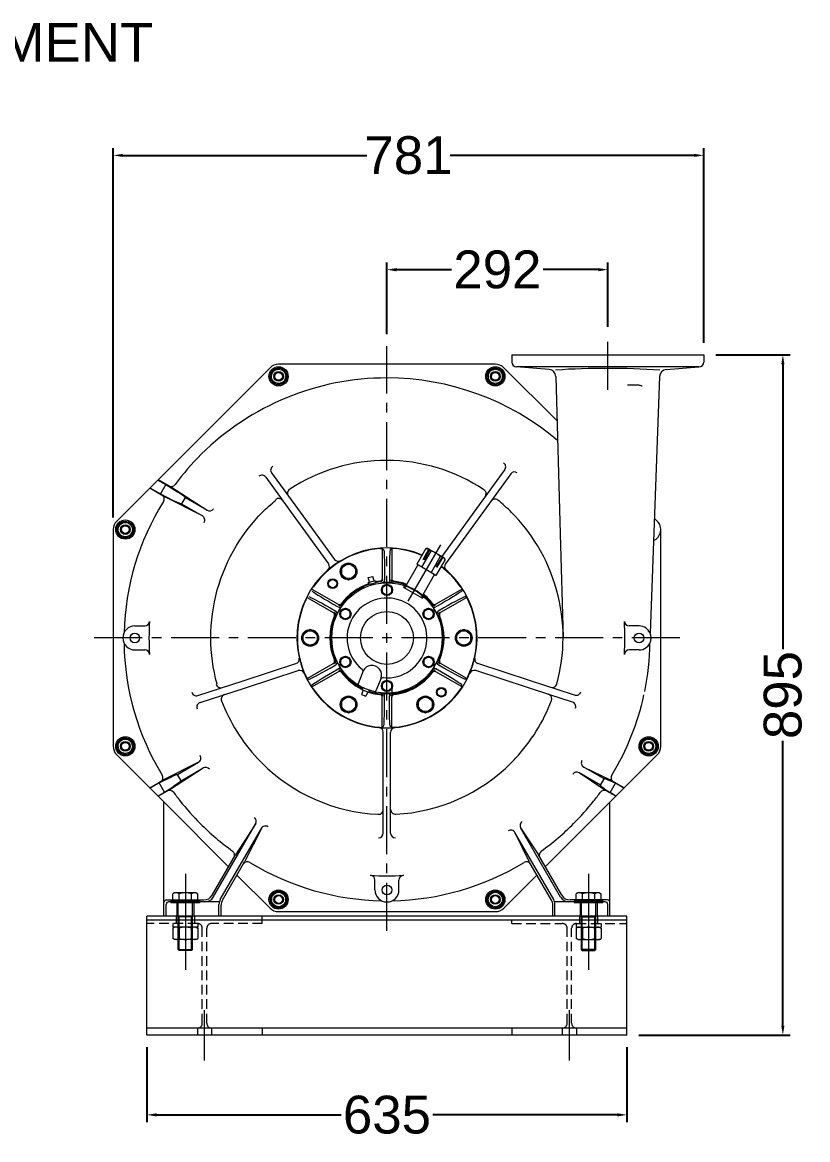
# Model space of a CAD drawing. Header units: millimetres. Extents: x -1229 to 6348, y -522 to 5252.
# Drawn here: x 2768 to 3807, y 1959 to 3437 of the extents above; entities that cross this region are included whole.
import ezdxf
from ezdxf.enums import TextEntityAlignment as Align

# ---------------------------------------------------------------- set-up
doc = ezdxf.new("R2010")
doc.units = ezdxf.units.MM
doc.header["$LTSCALE"] = 25.4
doc.linetypes.add('CENTER', pattern=[2, 1.25, -0.25, 0.25, -0.25])
doc.linetypes.add('HIDDEN', pattern=[0.375, 0.25, -0.125])
doc.layers.get('Defpoints').update_dxf_attribs({"lineweight": 5})
for name, color, linetype, lineweight in [('CEN', 3, 'CENTER', 5), ('CEN-HIDE', 3, 'CENTER', 5), ('HID', 6, 'HIDDEN', 5), ('HID-HIDE', 6, 'HIDDEN', 5), ('OBJ', 7, 'Continuous', 5), ('TXT', 7, 'Continuous', 5)]:
    doc.layers.add(name, color=color, linetype=linetype, lineweight=lineweight)
doc.styles.get("Standard").update_dxf_attribs({"font": 'arial.ttf'})
doc.dimstyles.new('STANDARD 2 PLCS$0', dxfattribs={"dimtxt": 25.4, "dimasz": 12.7, "dimexe": 9.525, "dimexo": 15.875, "dimgap": 5.08, "dimtad": 0, "dimzin": 4, "dimdsep": 46, "dimtxsty": 'Standard', "dimcen": 2.286, "dimaunit": 1, "dimadec": 0, "dimazin": 1, "dimtfac": 1, "dimtofl": 0, "dimtmove": 0, "dimatfit": 3, "dimfxl": 25.4, "dimtolj": 1, "dimtzin": 4, "dimarcsym": 0})

# ---------------------------------------------------------------- blocks, each defined once
blk = doc.blocks.new('*D50')
at = {"color": 0, "lineweight": -2, "transparency": 16777216}
for p, q in [((2932.6, 2081.1), (2932.6, 1982.2)), ((3567.6, 2081.1), (3567.6, 1982.2)), ((2945.3, 1991.7), (3189.5, 1991.7)), ((3554.9, 1991.7), (3310.8, 1991.7))]:
    blk.add_line(p, q, dxfattribs=at)
at = {"color": 0, "transparency": 16777216}
for points in [[(2945.3, 1993.8), (2945.3, 1989.6), (2932.6, 1991.7)], [(3554.9, 1993.8), (3554.9, 1989.6), (3567.6, 1991.7)]]:
    blk.add_solid(points, dxfattribs=at)
at = {"layer": 'Defpoints', "color": 0, "transparency": 16777216}
for p in [(2932.6, 2097), (3567.6, 2097), (3567.6, 1991.7)]:
    blk.add_point(p, dxfattribs=at)
at = {"color": 0, "lineweight": 5, "transparency": 16777216, "insert": (3250.1, 1991.7), "char_height": 50, "attachment_point": 5}
blk.add_mtext('\\A1;635', dxfattribs=at)
blk = doc.blocks.new('*D53')
at = {"color": 0, "lineweight": -2, "transparency": 16777216}
for p, q in [((3685.1, 2997.4), (3783.3, 2997.4)), ((3773.8, 2984.7), (3773.8, 2607.7)), ((3773.8, 2109.7), (3773.8, 2486.7)), ((3583.5, 2097), (3783.3, 2097))]:
    blk.add_line(p, q, dxfattribs=at)
at = {"color": 0, "transparency": 16777216}
for points in [[(3771.7, 2984.7), (3775.9, 2984.7), (3773.8, 2997.4)], [(3771.7, 2109.7), (3775.9, 2109.7), (3773.8, 2097)]]:
    blk.add_solid(points, dxfattribs=at)
at = {"layer": 'Defpoints', "color": 0, "transparency": 16777216}
for p in [(3669.2, 2997.4), (3567.6, 2097), (3773.8, 2097)]:
    blk.add_point(p, dxfattribs=at)
at = {"color": 0, "lineweight": 5, "transparency": 16777216, "insert": (3773.8, 2547.2), "char_height": 50, "attachment_point": 5, "rotation": 90}
blk.add_mtext('\\A1;895', dxfattribs=at)
blk = doc.blocks.new('*D54')
at = {"color": 0, "lineweight": -2, "transparency": 16777216}
for p, q in [((2888, 2782), (2888, 3270.8)), ((3669.2, 3013.3), (3669.2, 3270.8)), ((2900.7, 3261.3), (3223.3, 3261.3)), ((3656.5, 3261.3), (3333.9, 3261.3))]:
    blk.add_line(p, q, dxfattribs=at)
at = {"color": 0, "transparency": 16777216}
for points in [[(2900.7, 3263.4), (2900.7, 3259.2), (2888, 3261.3)], [(3656.5, 3263.4), (3656.5, 3259.2), (3669.2, 3261.3)]]:
    blk.add_solid(points, dxfattribs=at)
at = {"layer": 'Defpoints', "color": 0, "transparency": 16777216}
for p in [(3669.2, 3261.3), (3669.2, 2997.4), (2888, 2766.1)]:
    blk.add_point(p, dxfattribs=at)
at = {"color": 0, "lineweight": 5, "transparency": 16777216, "insert": (3278.6, 3261.3), "char_height": 50, "attachment_point": 5}
blk.add_mtext('\\A1;781', dxfattribs=at)
blk = doc.blocks.new('*D55')
at = {"color": 0, "lineweight": -2, "transparency": 16777216}
for p, q in [((3250.1, 3024.7), (3250.1, 3119.6)), ((3542.2, 3034.4), (3542.2, 3119.6)), ((3262.8, 3110.1), (3335.7, 3110.1)), ((3529.5, 3110.1), (3456.7, 3110.1))]:
    blk.add_line(p, q, dxfattribs=at)
at = {"color": 0, "transparency": 16777216}
for points in [[(3262.8, 3112.2), (3262.8, 3107.9), (3250.1, 3110.1)], [(3529.5, 3112.2), (3529.5, 3107.9), (3542.2, 3110.1)]]:
    blk.add_solid(points, dxfattribs=at)
at = {"layer": 'Defpoints', "color": 0, "transparency": 16777216}
for p in [(3542.2, 3110.1), (3542.2, 3018.6), (3250.1, 3008.8)]:
    blk.add_point(p, dxfattribs=at)
at = {"color": 0, "lineweight": 5, "transparency": 16777216, "insert": (3396.2, 3110.1), "char_height": 50, "attachment_point": 5}
blk.add_mtext('\\A1;292', dxfattribs=at)

msp = doc.modelspace()

# ---------------------------------------------------------------- linework, layer by layer
at = {"lineweight": 5}
for p, q in [((3568.122, 2957.587), (3580.24, 2957.587)), ((3580.24, 2957.587), (3581.333, 2957.587)), ((3581.333, 2957.587), (3582.627, 2957.547)), ((3582.627, 2957.547), (3583.929, 2957.362)), ((3583.929, 2957.362), (3584.775, 2957.161)), ((3584.775, 2957.161), (3585.773, 2956.85)), ((3585.773, 2956.85), (3586.383, 2956.6)), ((3586.383, 2956.6), (3586.661, 2956.462)), ((3586.661, 2956.462), (3587.123, 2956.199)), ((3587.123, 2956.199), (3587.447, 2955.999))]:
    msp.add_line(p, q, dxfattribs=at)
at = {"linetype": 'HIDDEN', "lineweight": 5}
msp.add_line((3415.219, 2244.948), (3415.219, 2249.393), dxfattribs=at)
at = {"color": 5, "lineweight": 5}
for p, q in [((3008.819, 2063.434), (3008.819, 2130.335)), ((3491.419, 2063.434), (3491.419, 2130.335))]:
    msp.add_line(p, q, dxfattribs=at)
at = {"layer": 'CEN', "color": 5, "linetype": 'CENTER', "lineweight": 5, "ltscale": 2}
for p, q in [((3542.219, 2951.053), (3542.219, 3018.55)), ((3250.119, 2235.239), (3250.119, 3008.784)), ((3637.652, 2622.773), (2862.585, 2622.773))]:
    msp.add_line(p, q, dxfattribs=at)
at = {"layer": 'CEN', "color": 5, "linetype": 'Continuous', "lineweight": 5, "ltscale": 0.75}
msp.add_line((3278.257, 2671.509), (3321.246, 2745.969), dxfattribs=at)
at = {"layer": 'CEN-HIDE', "color": 5, "linetype": 'Continuous', "lineweight": 5, "ltscale": 2}
for p, q in [((2983.419, 2310.829), (2983.419, 2183.829)), ((3516.819, 2310.829), (3516.819, 2183.829))]:
    msp.add_line(p, q, dxfattribs=at)
at = {"layer": 'HID', "color": 7, "linetype": 'Continuous', "lineweight": 5}
for p, q in [((3272.233, 2689.651), (3273.941, 2692.609)), ((3298.688, 2678.322), (3296.98, 2675.363)), ((3256.596, 2556.098), (3256.596, 2549.327)), ((3281.593, 2555.644), (3281.593, 2556.551))]:
    msp.add_line(p, q, dxfattribs=at)
at = {"layer": 'HID', "color": 7, "lineweight": 5, "ltscale": 2}
for p, q in [((2999.484, 2106.518), (2999.484, 2096.993)), ((3018.153, 2106.518), (3018.153, 2096.993)), ((3482.084, 2106.518), (3482.084, 2096.993)), ((3500.753, 2106.518), (3500.753, 2096.993))]:
    msp.add_line(p, q, dxfattribs=at)
at = {"layer": 'HID', "color": 7, "linetype": 'Continuous', "lineweight": 5}
for centre, radius, start, end in [((3243.093, 2642.911), 94.552, 278.210406, 294.027692), ((3254.662, 2609.598), 60.302, 271.838089, 296.526012)]:
    msp.add_arc(centre, radius, start, end, dxfattribs=at)
at = {"layer": 'HID-HIDE', "color": 7, "linetype": 'Continuous', "lineweight": 5, "ltscale": 2}
for p, q in [((3413.802, 2839.853), (3327.483, 2721.045)), ((3128.396, 2782.1), (3172.755, 2721.045)), ((3135.192, 2789.166), (3180.563, 2726.718)), ((3365.04, 2789.158), (3322.486, 2730.588)), ((3479.239, 2760.523), (3483.092, 2622.773)), ((3243.768, 2741.171), (3245.712, 2739.646)), ((3243.769, 2741.085), (3243.769, 2701.056)), ((3256.47, 2741.171), (3254.526, 2739.646)), ((3256.469, 2741.085), (3256.469, 2701.056)), ((3301.629, 2741.32), (3289.433, 2720.195)), ((3307.979, 2737.654), (3295.783, 2716.529)), ((3298.03, 2726.377), (3305.547, 2740.368)), ((3306.647, 2739.733), (3299.13, 2725.742)), ((3301.629, 2741.32), (3303.898, 2741.32)), ((3325.895, 2728.62), (3303.898, 2741.32)), ((3320.679, 2730.322), (3308.483, 2709.197)), ((3323.145, 2730.208), (3314.788, 2716.702)), ((3327.029, 2726.655), (3314.833, 2705.531)), ((3315.887, 2716.067), (3324.245, 2729.573)), ((3327.029, 2726.655), (3325.895, 2728.62)), ((3246.944, 2707.912), (3246.944, 2699.161)), ((3253.294, 2707.912), (3253.294, 2699.161)), ((3273.608, 2688.857), (3291.134, 2719.213)), ((3314.833, 2705.531), (3289.433, 2720.195)), ((3295.605, 2676.157), (3313.131, 2706.513)), ((3225.235, 2696.014), (3235.048, 2698.644)), ((3225.235, 2696.014), (3226.021, 2693.401)), ((3225.431, 2702.641), (3231.565, 2704.284)), ((3227.075, 2696.507), (3225.431, 2702.641)), ((3225.682, 2696.134), (3226.509, 2693.385)), ((3233.208, 2698.151), (3231.565, 2704.284)), ((3234.601, 2698.524), (3235.259, 2695.729)), ((3235.048, 2698.644), (3235.674, 2695.988)), ((3144.482, 2676.43), (3179.149, 2656.415)), ((3150.832, 2687.428), (3185.499, 2667.414)), ((3349.406, 2687.428), (3314.739, 2667.414)), ((3355.756, 2676.43), (3321.089, 2656.415)), ((3349.479, 2687.472), (3349.131, 2685.026)), ((3355.83, 2676.471), (3353.538, 2677.393)), ((3174.799, 2662.593), (3182.377, 2658.217)), ((3177.974, 2668.092), (3185.552, 2663.717)), ((3322.264, 2668.092), (3314.686, 2663.717)), ((3325.439, 2662.593), (3317.861, 2658.217)), ((3583.621, 2638.648), (3570.506, 2638.648)), ((3583.621, 2606.898), (3570.506, 2606.898)), ((3060.067, 2566.095), (3129.767, 2588.742)), ((3144.482, 2569.116), (3179.149, 2589.13)), ((3174.799, 2582.953), (3182.377, 2587.328)), ((3325.439, 2582.953), (3317.861, 2587.328)), ((3355.756, 2569.116), (3321.089, 2589.13)), ((3440.171, 2566.095), (3370.471, 2588.742)), ((3062.943, 2556.881), (3132.75, 2579.563)), ((3150.832, 2558.117), (3185.499, 2578.132)), ((3177.974, 2577.453), (3185.552, 2581.829)), ((3218.78, 2579.107), (3211.913, 2562.111)), ((3322.264, 2577.453), (3314.686, 2581.829)), ((3349.406, 2558.117), (3314.739, 2578.132)), ((3437.295, 2556.881), (3367.488, 2579.563)), ((3144.408, 2569.074), (3146.7, 2568.152)), ((3150.759, 2558.073), (3151.107, 2560.519)), ((3242.33, 2569.592), (3235.463, 2552.596)), ((3349.479, 2558.073), (3349.131, 2560.519)), ((3355.83, 2569.074), (3353.538, 2568.152)), ((3496.905, 2547.661), (3440.171, 2566.095)), ((3218.82, 2553.782), (3216.442, 2547.894)), ((3216.442, 2547.894), (3222.329, 2545.515)), ((3217.054, 2554.495), (3218.198, 2557.094)), ((3217.054, 2554.495), (3226.474, 2550.689)), ((3217.483, 2554.322), (3218.615, 2556.893)), ((3224.708, 2551.403), (3222.329, 2545.515)), ((3226.045, 2550.863), (3227.017, 2553.498)), ((3226.474, 2550.689), (3227.457, 2553.353)), ((3243.769, 2504.46), (3243.769, 2544.489)), ((3246.944, 2537.633), (3246.944, 2546.384)), ((3253.294, 2537.633), (3253.294, 2546.384)), ((3256.469, 2504.46), (3256.469, 2544.489)), ((3465.671, 2547.661), (3437.295, 2556.881)), ((3243.768, 2504.375), (3245.712, 2505.899)), ((3256.47, 2504.375), (3254.526, 2505.899)), ((3245.293, 2364.548), (3245.293, 2497.795)), ((3254.945, 2364.548), (3254.945, 2497.795)), ((2955.136, 2254.473), (2955.136, 2401.531)), ((2957.56, 2403.198), (3040.669, 2320.088)), ((3459.569, 2320.088), (3542.678, 2403.198)), ((3545.102, 2254.473), (3545.102, 2401.531)), ((3020.39, 2279.873), (3076.484, 2377.031)), ((3029.57, 2276.47), (3084, 2370.744)), ((3076.484, 2377.031), (3049.681, 2335.697)), ((3084, 2370.744), (3062.266, 2327.335)), ((3479.848, 2279.873), (3426.937, 2371.517)), ((3426.937, 2371.517), (3450.557, 2335.697)), ((3470.667, 2276.47), (3419.404, 2365.261)), ((3419.404, 2365.261), (3437.972, 2327.335)), ((3018.92, 2282.418), (3049.681, 2335.697)), ((3032.453, 2275.697), (3062.266, 2327.335)), ((3467.785, 2275.697), (3437.972, 2327.335)), ((3481.318, 2282.418), (3450.557, 2335.697)), ((3051.709, 2309.049), (3095.431, 2265.326)), ((3404.806, 2265.326), (3448.529, 2309.049)), ((3234.244, 2289.271), (3234.244, 2302.385)), ((3265.994, 2289.271), (3265.994, 2302.385)), ((2969.131, 2285.429), (2966.921, 2284.153)), ((2966.921, 2272.729), (2966.921, 2284.153)), ((2997.706, 2285.429), (2969.131, 2285.429)), ((2975.17, 2272.729), (2975.17, 2284.153)), ((2991.668, 2272.729), (2991.668, 2284.153)), ((2997.706, 2285.429), (2999.917, 2284.153)), ((2999.917, 2272.729), (2999.917, 2284.153)), ((3502.531, 2285.429), (3500.321, 2284.153)), ((3500.321, 2272.729), (3500.321, 2284.153)), ((3531.106, 2285.429), (3502.531, 2285.429)), ((3508.57, 2272.729), (3508.57, 2284.153)), ((3525.068, 2272.729), (3525.068, 2284.153)), ((3531.106, 2285.429), (3533.317, 2284.153)), ((3533.317, 2272.729), (3533.317, 2284.153)), ((2958.019, 2254.473), (2958.019, 2270.221)), ((2958.438, 2276.068), (3007.922, 2276.068)), ((3028.333, 2273.523), (2961.321, 2273.523)), ((2964.369, 2274.685), (2964.369, 2272.729)), ((2964.369, 2272.729), (3002.469, 2272.729)), ((2972.243, 2272.729), (2972.243, 2254.473)), ((2973.894, 2210.419), (2973.894, 2272.729)), ((2992.944, 2210.419), (2992.944, 2272.729)), ((2994.595, 2272.729), (2994.595, 2254.473)), ((3002.469, 2274.685), (3002.469, 2272.729)), ((3027.869, 2254.473), (3027.869, 2270.12)), ((3030.752, 2254.473), (3030.752, 2269.347)), ((3469.486, 2254.473), (3469.486, 2269.347)), ((3538.917, 2273.523), (3471.905, 2273.523)), ((3472.369, 2254.473), (3472.369, 2270.12)), ((3541.8, 2276.068), (3492.316, 2276.068)), ((3497.769, 2274.685), (3497.769, 2272.729)), ((3497.769, 2272.729), (3535.869, 2272.729)), ((3505.643, 2272.729), (3505.643, 2254.473)), ((3507.294, 2210.419), (3507.294, 2272.729)), ((3526.344, 2210.419), (3526.344, 2272.729)), ((3527.995, 2272.729), (3527.995, 2254.473)), ((3535.869, 2274.685), (3535.869, 2272.729)), ((3542.219, 2254.473), (3542.219, 2270.221)), ((2971.481, 2254.473), (2971.481, 2244.948)), ((2992.944, 2253.679), (2973.894, 2253.679)), ((2975.085, 2209.229), (2975.085, 2253.679)), ((2991.753, 2209.229), (2991.753, 2253.679)), ((2995.357, 2254.473), (2995.357, 2244.948)), ((3106.747, 2260.639), (3393.491, 2260.639)), ((3504.881, 2254.473), (3504.881, 2244.948)), ((3507.294, 2253.679), (3526.344, 2253.679)), ((3508.485, 2209.229), (3508.485, 2253.679)), ((3525.153, 2209.229), (3525.153, 2253.679)), ((3528.757, 2254.473), (3528.757, 2244.948)), ((2966.921, 2244.948), (2966.921, 2240.122)), ((2999.917, 2240.122), (2966.921, 2240.122)), ((2969.131, 2240.122), (2966.921, 2238.845)), ((2966.921, 2238.845), (2966.921, 2225.126)), ((2975.17, 2238.845), (2975.17, 2225.126)), ((2991.668, 2238.845), (2991.668, 2225.126)), ((2997.706, 2240.122), (2999.917, 2238.845)), ((2999.917, 2244.948), (2999.917, 2240.122)), ((2999.917, 2238.845), (2999.917, 2225.126)), ((3500.321, 2244.948), (3500.321, 2240.122)), ((3500.321, 2240.122), (3533.317, 2240.122)), ((3502.531, 2240.122), (3500.321, 2238.845)), ((3500.321, 2238.845), (3500.321, 2225.126)), ((3508.57, 2238.845), (3508.57, 2225.126)), ((3525.068, 2238.845), (3525.068, 2225.126)), ((3531.106, 2240.122), (3533.317, 2238.845)), ((3533.317, 2244.948), (3533.317, 2240.122)), ((3533.317, 2238.845), (3533.317, 2225.126)), ((2969.131, 2223.85), (2966.921, 2225.126)), ((2997.706, 2223.85), (2969.131, 2223.85)), ((2997.706, 2223.85), (2999.917, 2225.126)), ((3502.531, 2223.85), (3500.321, 2225.126)), ((3502.531, 2223.85), (3531.106, 2223.85)), ((3531.106, 2223.85), (3533.317, 2225.126)), ((2975.085, 2209.229), (2973.894, 2210.419)), ((2973.894, 2210.419), (2992.944, 2210.419)), ((2991.753, 2209.229), (2975.085, 2209.229)), ((2991.753, 2209.229), (2992.944, 2210.419)), ((3526.344, 2210.419), (3507.294, 2210.419)), ((3508.485, 2209.229), (3507.294, 2210.419)), ((3508.485, 2209.229), (3525.153, 2209.229)), ((3525.153, 2209.229), (3526.344, 2210.419))]:
    msp.add_line(p, q, dxfattribs=at)
at = {"layer": 'HID-HIDE', "color": 7, "linetype": 'Continuous', "lineweight": 5}
msp.add_line((3272.233, 2689.651), (3296.98, 2675.363), dxfattribs=at)
at = {"layer": 'HID-HIDE', "color": 7, "linetype": 'HIDDEN', "lineweight": 5, "ltscale": 2}
for p, q in [((3085.019, 2244.948), (3085.019, 2249.393)), ((2999.484, 2244.948), (2932.619, 2244.948)), ((3005.834, 2112.868), (3005.834, 2238.598)), ((3011.803, 2112.868), (3011.803, 2238.598)), ((3085.019, 2244.948), (3018.153, 2244.948)), ((3415.219, 2244.948), (3482.084, 2244.948)), ((3488.434, 2112.868), (3488.434, 2238.598)), ((3494.403, 2112.868), (3494.403, 2238.598)), ((3500.753, 2244.948), (3567.619, 2244.948))]:
    msp.add_line(p, q, dxfattribs=at)
at = {"layer": 'HID-HIDE', "color": 7, "lineweight": 5, "ltscale": 2}
for p, q in [((3085.019, 2106.518), (3085.019, 2096.993)), ((3415.219, 2106.518), (3415.219, 2096.993))]:
    msp.add_line(p, q, dxfattribs=at)
at = {"layer": 'HID-HIDE', "color": 7, "linetype": 'Continuous', "lineweight": 5, "ltscale": 2}
for points in [[(3025.374, 2561.824, -0.06577245), (3017.146, 2622.773, -0.13772624), (3051.113, 2745.078, -0.13772624)], [(3474.863, 2561.824, 0.06577245), (3483.092, 2622.773, 0.13772624), (3449.125, 2745.078, 0.13772624)], [(3078.989, 2463.212, 0.00892165), (3084.815, 2457.192, 0.18652453), (3238.649, 2389.384)], [(3261.626, 2389.452, 0.18574094), (3414.565, 2457.663, 0.00861043), (3420.174, 2463.486, 0.00861043)], [(2976.73, 2406.873, 0.02886161), (3003.168, 2377.193, 0.04032243), (3046.007, 2340.758)], [(3454.231, 2340.758, 0.04032243), (3497.07, 2377.193, 0.02886161), (3523.508, 2406.873, 0.02886161)], [(3068.796, 2325.662, 0.13230486), (3243.225, 2274.97, 0.19891237)], [(3257.013, 2274.97, 0.13230486), (3431.442, 2325.662, 0.04374574)]]:
    msp.add_lwpolyline(points, format="xyb", dxfattribs=at)
for points in [[(3208.844, 2716.26), (3199.319, 2721.759), (3189.794, 2716.26), (3189.794, 2705.261), (3199.319, 2699.762), (3208.844, 2705.261)], [(3243.769, 2682.606), (3250.119, 2678.94), (3256.469, 2682.606), (3256.469, 2689.939), (3250.119, 2693.605), (3243.769, 2689.939)], [(3195.126, 2647.19), (3201.476, 2650.856), (3201.476, 2658.189), (3195.126, 2661.855), (3188.776, 2658.189), (3188.776, 2650.856)], [(3298.762, 2658.189), (3298.762, 2650.856), (3305.112, 2647.19), (3311.462, 2650.856), (3311.462, 2658.189), (3305.112, 2661.855)], [(3148.519, 2633.771), (3138.994, 2628.272), (3138.994, 2617.273), (3148.519, 2611.774), (3158.044, 2617.273), (3158.044, 2628.272)], [(3351.719, 2611.774), (3361.244, 2617.273), (3361.244, 2628.272), (3351.719, 2633.771), (3342.194, 2628.272), (3342.194, 2617.273)], [(3201.476, 2587.356), (3201.476, 2594.689), (3195.126, 2598.355), (3188.776, 2594.689), (3188.776, 2587.356), (3195.126, 2583.69)], [(3305.112, 2598.355), (3298.762, 2594.689), (3298.762, 2587.356), (3305.112, 2583.69), (3311.462, 2587.356), (3311.462, 2594.689)], [(3256.469, 2562.939), (3250.119, 2566.605), (3243.769, 2562.939), (3243.769, 2555.606), (3250.119, 2551.94), (3256.469, 2555.606)], [(3189.794, 2540.284), (3189.794, 2529.285), (3199.319, 2523.786), (3208.844, 2529.285), (3208.844, 2540.284), (3199.319, 2545.783)], [(3291.394, 2529.285), (3300.919, 2523.786), (3310.444, 2529.285), (3310.444, 2540.284), (3300.919, 2545.783), (3291.394, 2540.284)], [(3097.222, 2271.142), (3106.747, 2265.643), (3116.272, 2271.142), (3116.272, 2282.14), (3106.747, 2287.64), (3097.222, 2282.14)], [(3390.645, 2266.017), (3401.268, 2268.864), (3404.115, 2279.488), (3396.338, 2287.265), (3385.714, 2284.418), (3382.868, 2273.794)]]:
    msp.add_lwpolyline(points, close=True, dxfattribs=at)
for centre, radius in [((3106.747, 2968.904), 5.131), ((3393.491, 2968.904), 5.131), ((2903.987, 2766.145), 5.131), ((3199.319, 2710.761), 11.087), ((3199.319, 2710.761), 9.525), ((3178.277, 2694.615), 6.35), ((3178.277, 2694.615), 5.359), ((3250.119, 2622.773), 73.025), ((3250.119, 2686.273), 7.442), ((3250.119, 2686.273), 6.35), ((3195.126, 2654.523), 7.442), ((3305.112, 2654.523), 7.442), ((3195.126, 2654.523), 6.35), ((3250.119, 2622.773), 34.925), ((3305.112, 2654.523), 6.35), ((3148.519, 2622.773), 11.087), ((3148.519, 2622.773), 9.525), ((3351.719, 2622.773), 11.087), ((3351.719, 2622.773), 9.525), ((3583.621, 2622.773), 6.35), ((3195.126, 2591.023), 7.442), ((3195.126, 2591.023), 6.35), ((3305.112, 2591.023), 7.442), ((3305.112, 2591.023), 6.35), ((3250.119, 2559.273), 7.442), ((3250.119, 2559.273), 6.35), ((3199.319, 2534.784), 11.087), ((3199.319, 2534.784), 9.525), ((3300.919, 2534.784), 11.087), ((3300.919, 2534.784), 9.525), ((3321.961, 2550.931), 6.35), ((3321.961, 2550.931), 5.359), ((2903.987, 2479.4), 5.131), ((3596.25, 2479.4), 5.131), ((3250.119, 2289.271), 6.35), ((3106.747, 2276.641), 12.7), ((3106.747, 2276.641), 11.087), ((3106.747, 2276.641), 9.525), ((3106.747, 2276.641), 6.35), ((3106.747, 2276.641), 5.131), ((3393.491, 2276.641), 12.7), ((3393.491, 2276.641), 11.087), ((3393.491, 2276.641), 9.525), ((3393.491, 2276.641), 6.35), ((3393.491, 2276.641), 5.131)]:
    msp.add_circle(centre, radius, dxfattribs=at)
for centre, radius, start, end in [((3250.119, 2622.773), 119.126, 67.071185, 52.928815), ((3250.119, 2622.773), 118.567, 94.597202, 145.402798), ((3250.119, 2622.773), 118.567, 67.104683, 85.402798), ((3302.125, 2734.847), 6.492, 25.615753, 85.615753), ((3302.763, 2713.955), 24.266, 42.412046, 77.587954), ((3167.618, 2717.312), 6.35, 311.11004, 36), ((3185.701, 2730.45), 6.35, 216, 300.88996), ((3321.175, 2723.849), 6.492, 34.384247, 94.384247), ((3332.62, 2717.312), 6.35, 144, 228.88996), ((3250.119, 2622.773), 118.567, 34.597202, 52.895317), ((3250.119, 2622.773), 75.574, 108.812941, 142.971153), ((3250.119, 2622.773), 75.574, 97.028847, 101.187059), ((3250.119, 2622.773), 74.811, 96.53425, 101.166004), ((3240.467, 2701.056), 3.302, 277.028847, 0), ((3241.23, 2700.378), 3.302, 276.53425, 0), ((3243.642, 2699.161), 3.302, 274.846517, 0), ((3250.119, 2622.773), 73.361, 85.153483, 94.846517), ((3256.596, 2699.161), 3.302, 180, 265.153483), ((3258.657, 2700.065), 3.302, 180, 263.696101), ((3259.771, 2701.056), 3.302, 180, 262.971153), ((3250.119, 2622.773), 74.461, 69.820374, 83.696101), ((3250.119, 2622.773), 75.574, 69.674279, 82.971153), ((3233.789, 2594.489), 106.018, 52.254996, 67.745004), ((3258.819, 2637.842), 56.816, 72.916281, 74.564396), ((3250.119, 2622.773), 74.461, 117.182505, 143.696101), ((3258.819, 2637.842), 56.816, 45.435604, 47.083719), ((3250.119, 2622.773), 74.461, 36.303899, 50.179626), ((3250.119, 2622.773), 75.574, 37.028847, 50.325721), ((3250.119, 2622.773), 118.567, 154.597202, 205.402798), ((3250.119, 2622.773), 73.361, 145.153483, 154.846517), ((3187.15, 2670.273), 3.302, 240, 322.971153), ((3187.203, 2666.576), 3.302, 240, 325.153483), ((3187.451, 2668.813), 3.302, 240, 323.696101), ((3250.119, 2622.773), 52.797, 264.573562, 231.426438), ((3312.787, 2668.813), 3.302, 216.303899, 300), ((3250.119, 2622.773), 73.361, 25.153483, 34.846517), ((3313.035, 2666.576), 3.302, 214.846517, 300), ((3313.088, 2670.273), 3.302, 217.028847, 300), ((3250.119, 2622.773), 118.567, 334.597202, 25.402798), ((3250.119, 2622.773), 75.574, 157.028847, 202.971153), ((3250.119, 2622.773), 74.461, 156.303899, 203.696101), ((3177.498, 2653.555), 3.302, 337.028847, 60), ((3178.912, 2654.024), 3.302, 336.303899, 60), ((3180.726, 2655.358), 3.302, 334.846517, 60), ((3319.512, 2655.358), 3.302, 120, 205.153483), ((3321.325, 2654.024), 3.302, 120, 203.696101), ((3250.119, 2622.773), 74.461, 336.303899, 23.696101), ((3322.74, 2653.555), 3.302, 120, 202.971153), ((3250.119, 2622.773), 75.574, 337.028847, 22.971153), ((3250.119, 2622.773), 314.807, 356.031795, 3.968205), ((3570.506, 2644.998), 6.35, 183.968205, 270), ((3583.621, 2622.773), 15.875, 54.760673, 90), ((3570.506, 2600.548), 6.35, 90, 176.031795), ((3583.621, 2622.773), 15.875, 270, 306.114678), ((3127.805, 2594.781), 6.35, 288, 12.88996), ((3177.498, 2591.99), 3.302, 300, 22.971153), ((3178.912, 2591.521), 3.302, 300, 23.696101), ((3180.726, 2590.187), 3.302, 300, 25.153483), ((3250.119, 2622.773), 73.361, 205.153483, 214.846517), ((3250.119, 2622.773), 73.361, 325.153483, 334.846517), ((3319.512, 2590.187), 3.302, 154.846517, 240), ((3321.325, 2591.521), 3.302, 156.303899, 240), ((3322.74, 2591.99), 3.302, 157.028847, 240), ((3372.433, 2594.781), 6.35, 167.11004, 252), ((3134.712, 2573.523), 6.35, 23.11004, 108), ((3187.15, 2575.272), 3.302, 37.028847, 120), ((3187.203, 2578.969), 3.302, 34.846517, 120), ((3187.451, 2576.732), 3.302, 36.303899, 120), ((3250.119, 2622.773), 75.574, 217.028847, 244.152434), ((3250.119, 2622.773), 74.461, 216.303899, 244.121052), ((3215.14, 2578.914), 3.302, 338, 51.426438), ((3250.119, 2622.773), 74.461, 276.303899, 323.696101), ((3250.119, 2622.773), 75.574, 277.028847, 322.971153), ((3312.787, 2576.732), 3.302, 60, 143.696101), ((3313.035, 2578.969), 3.302, 60, 145.153483), ((3313.088, 2575.272), 3.302, 60, 142.971153), ((3365.526, 2573.523), 6.35, 72, 156.88996), ((3213.396, 2561.511), 1.6, 158, 239.059691), ((3244.814, 2566.925), 3.302, 84.573562, 158), ((3468.736, 2563.491), 6.35, 252, 344.785297), ((3250.119, 2622.773), 118.567, 214.597202, 265.402798), ((3250.119, 2622.773), 75.574, 251.847566, 262.971153), ((3250.119, 2622.773), 74.461, 251.878948, 263.696101), ((3233.979, 2553.195), 1.6, 256.940309, 338), ((3240.467, 2544.489), 3.302, 0, 82.971153), ((3241.58, 2545.48), 3.302, 0, 83.696101), ((3250.119, 2622.773), 73.361, 265.153483, 274.846517), ((3243.642, 2546.384), 3.302, 0, 85.153483), ((3256.596, 2546.384), 3.302, 94.846517, 180), ((3258.657, 2545.48), 3.302, 96.303899, 180), ((3259.771, 2544.489), 3.302, 97.028847, 180), ((3250.119, 2622.773), 118.567, 274.597202, 325.402798), ((3500.415, 2553.198), 6.35, 299.325367, 344.465624), ((3238.943, 2497.795), 6.35, 0, 84.88996), ((3261.295, 2497.795), 6.35, 95.11004, 180), ((3238.943, 2395.727), 6.35, 267.344069, 0), ((3261.295, 2395.793), 6.35, 180, 272.992645), ((3070.985, 2380.206), 6.35, 330, 53.554386), ((3089.499, 2367.569), 6.35, 57.814527, 150), ((3413.905, 2362.086), 6.35, 30, 122.140539), ((3432.436, 2374.692), 6.35, 126.31261, 210), ((3238.943, 2364.548), 6.35, 270, 0), ((3261.295, 2364.548), 6.35, 180, 270), ((3042.295, 2335.605), 6.35, 330, 54.236217), ((3457.943, 2335.605), 6.35, 125.763783, 210), ((3065.499, 2320.235), 6.35, 58.722024, 150), ((3434.739, 2320.235), 6.35, 30, 121.277976), ((3250.119, 2622.773), 314.807, 266.031795, 273.968205), ((3227.894, 2302.385), 6.35, 0, 86.031795), ((3272.344, 2302.385), 6.35, 93.968205, 180), ((2971.046, 2278.126), 7.303, 55.615753, 115.615753), ((2983.419, 2258.13), 27.299, 72.412046, 107.587954), ((2995.792, 2278.126), 7.303, 64.384247, 124.384247), ((3007.922, 2288.768), 12.7, 270, 330), ((3009.391, 2286.223), 12.7, 270, 330), ((3250.119, 2289.271), 15.875, 180, 0), ((3490.846, 2286.223), 12.7, 210, 270), ((3492.316, 2288.768), 12.7, 210, 270), ((3504.446, 2278.126), 7.303, 55.615753, 115.615753), ((3516.819, 2258.13), 27.299, 72.412046, 107.587954), ((3529.192, 2278.126), 7.303, 64.384247, 124.384247), ((2958.438, 2272.766), 3.302, 90, 180), ((2961.321, 2270.221), 3.302, 90, 180), ((3040.569, 2270.12), 12.7, 150, 180), ((3043.452, 2269.347), 12.7, 150, 180), ((3106.747, 2276.641), 16.002, 225, 270), ((3393.491, 2276.641), 16.002, 270, 315), ((3456.786, 2269.347), 12.7, 0, 30), ((3459.669, 2270.12), 12.7, 0, 30), ((3538.917, 2270.221), 3.302, 0, 90), ((3541.8, 2272.766), 3.302, 0, 90), ((2971.046, 2232.818), 7.303, 55.615753, 115.615753), ((2983.419, 2212.823), 27.299, 72.412046, 107.587954), ((2995.792, 2232.818), 7.303, 64.384247, 124.384247), ((3504.446, 2232.818), 7.303, 55.615753, 115.615753), ((3516.819, 2212.823), 27.299, 72.412046, 107.587954), ((3529.192, 2232.818), 7.303, 64.384247, 124.384247), ((2971.046, 2231.153), 7.303, 244.384247, 304.384247), ((2983.419, 2251.149), 27.299, 252.412046, 287.587954), ((2995.792, 2231.153), 7.303, 235.615753, 295.615753), ((3504.446, 2231.153), 7.303, 244.384247, 304.384247), ((3516.819, 2251.149), 27.299, 252.412046, 287.587954), ((3529.192, 2231.153), 7.303, 235.615753, 295.615753)]:
    msp.add_arc(centre, radius, start, end, dxfattribs=at)
at = {"layer": 'HID-HIDE', "color": 7, "linetype": 'HIDDEN', "lineweight": 5, "ltscale": 2}
for centre, start, end in [((2999.484, 2238.598), 0, 90), ((3018.153, 2238.598), 90, 180), ((3482.084, 2238.598), 0, 90), ((3500.753, 2238.598), 90, 180), ((2999.484, 2112.868), 270, 0), ((3018.153, 2112.868), 180, 270), ((3482.084, 2112.868), 270, 0), ((3500.753, 2112.868), 180, 270)]:
    msp.add_arc(centre, 6.35, start, end, dxfattribs=at)
at = {"layer": 'HID-HIDE', "color": 7, "linetype": 'Continuous', "lineweight": 5, "ltscale": 2, "extrusion": (0, 0, -1)}
for centre, major_axis, ratio, start_param, end_param in [((3240.464, 2740.946), (3.306, 0.22), 0.03491045, 4.72019707, 6.24282349), ((3240.598, 2740.841), (3.306, 0.22), 0.03491031, -1.56298825, -0.03923226), ((3245.672, 2707.912), (0, -31.75), 0.0400641, 3.17299791, 4.71238898), ((3230.847, 2694.696), (-4.826, -1.293), 0.0661273, 3.14159265, 6.28318531), ((3174.163, 2661.491), (27.496, -15.875), 0.0400641, 3.17299791, 4.71238898), ((3321.628, 2669.193), (-27.496, -15.875), 0.0400641, 3.17299791, 4.71238898), ((3347.609, 2690.053), (1.844, -2.753), 0.03491031, -1.56298825, -0.03923226), ((3347.633, 2690.22), (1.844, -2.753), 0.03491045, 4.72019707, 6.24282349), ((3178.61, 2576.352), (27.496, 15.875), 0.0400641, 3.17299791, 4.71238898), ((3326.075, 2584.054), (-27.496, 15.875), 0.0400641, 3.17299791, 4.71238898), ((3152.605, 2555.325), (-1.844, 2.753), 0.03491045, 4.72019707, 6.24282349), ((3152.629, 2555.493), (-1.844, 2.753), 0.03491031, -1.56298825, -0.03923226), ((3357.13, 2571.984), (-1.462, -2.974), 0.03491031, -1.56298825, -0.03923226), ((3357.13, 2571.984), (-1.462, -2.974), 0.03491031, -1.56298825, -0.03923226), ((3357.287, 2572.047), (-1.463, -2.973), 0.03491045, 4.72019707, 6.24282349), ((3357.287, 2572.047), (-1.463, -2.973), 0.03491045, 4.72019707, 6.24282349), ((3254.566, 2537.633), (0, 31.75), 0.0400641, 3.17299791, 4.71238898), ((3259.64, 2504.704), (-3.306, -0.22), 0.03491031, -1.56298825, -0.03923226), ((3259.773, 2504.599), (-3.306, -0.22), 0.03491045, 4.72019707, 6.24282349)]:
    msp.add_ellipse(centre, major_axis=major_axis, ratio=ratio, start_param=start_param, end_param=end_param, dxfattribs=at)
at = {"layer": 'HID-HIDE', "color": 7, "linetype": 'Continuous', "lineweight": 5, "ltscale": 2}
for centre, major_axis, ratio, start_param, end_param in [((3254.566, 2707.912), (0, -31.75), 0.0400641, 3.17299791, 4.71238898), ((3259.64, 2740.841), (-3.306, 0.22), 0.03491031, -1.56298825, -0.03923226), ((3259.773, 2740.946), (-3.306, 0.22), 0.03491045, 4.72019707, 6.24282349), ((3231.052, 2693.93), (12.044, 3.499), 0.0911361, 1.97916635, 3.00639318), ((3178.61, 2669.193), (27.496, -15.875), 0.0400641, 3.17299791, 4.71238898), ((3216.036, 2689.148), (3.049, 1.485), 0.04547472, 4.71238046, 6.18060537), ((3326.075, 2661.491), (-27.496, -15.875), 0.0400641, 3.17299791, 4.71238898), ((3357.13, 2673.561), (-1.462, 2.974), 0.03491031, -1.56298825, -0.03923226), ((3357.287, 2673.498), (-1.463, 2.973), 0.03491045, 4.72019707, 6.24282349), ((3230.555, 2574.35), (-11.775, 4.758), 0.93772125, 3.14159265, 6.28318531), ((3174.163, 2584.054), (27.496, 15.875), 0.0400641, 3.17299791, 4.71238898), ((3321.628, 2576.352), (-27.496, 15.875), 0.0400641, 3.17299791, 4.71238898), ((3142.95, 2572.047), (1.463, -2.973), 0.03491045, 4.72019707, 6.24282349), ((3143.108, 2571.984), (1.462, -2.974), 0.03491031, -1.56298825, -0.03923226), ((3347.609, 2555.493), (1.844, 2.753), 0.03491031, -1.56298825, -0.03923226), ((3347.633, 2555.325), (1.844, 2.753), 0.03491045, 4.72019707, 6.24282349), ((3245.672, 2537.633), (0, 31.75), 0.0400641, 3.17299791, 4.71238898), ((3240.464, 2504.599), (3.306, -0.22), 0.03491045, 4.72019707, 6.24282349), ((3240.598, 2504.704), (3.306, -0.22), 0.03491031, -1.56298825, -0.03923226)]:
    msp.add_ellipse(centre, major_axis=major_axis, ratio=ratio, start_param=start_param, end_param=end_param, dxfattribs=at)
for centre in [(2983.419, 2274.685), (3516.819, 2274.685)]:
    msp.add_ellipse(centre, major_axis=(-19.05, 0), ratio=0.03492077, dxfattribs=at)
at = {"layer": 'OBJ', "color": 7, "linetype": 'Continuous', "lineweight": 5}
for p, q in [((3415.219, 2997.423), (3669.219, 2997.423)), ((3415.219, 2997.423), (3415.219, 2987.898)), ((3669.219, 2997.423), (3669.219, 2987.898)), ((3095.431, 2980.219), (2892.672, 2777.46)), ((3393.491, 2984.906), (3106.747, 2984.906)), ((3475.06, 2909.965), (3404.806, 2980.219)), ((3662.869, 2981.548), (3421.569, 2981.548)), ((3464.583, 2977.925), (3421.569, 2981.548)), ((3619.634, 2977.844), (3662.869, 2981.548)), ((3473.421, 2968.577), (3479.239, 2760.523)), ((3610.811, 2968.546), (3598.22, 2629.007)), ((3097.482, 2841.07), (3135.192, 2789.166)), ((3405.994, 2845.526), (3365.046, 2789.166)), ((2947.188, 2831.976), (2957.779, 2825.861)), ((2947.435, 2832.222), (2964.893, 2822.143)), ((2957.779, 2825.861), (2950.576, 2813.385)), ((2957.779, 2825.861), (2972.898, 2816.245)), ((3089.673, 2835.396), (3128.396, 2782.1)), ((2936.395, 2821.183), (2956.41, 2809.627)), ((2936.642, 2821.43), (2950.576, 2813.385)), ((2950.576, 2813.385), (2966.571, 2805.267)), ((3005.916, 2784.373), (2956.41, 2809.627)), ((2964.893, 2822.143), (3012.249, 2791.863)), ((2983.089, 2808.704), (2978.257, 2800.335)), ((2978.26, 2800.341), (3005.916, 2784.373)), ((2983.086, 2808.7), (3012.249, 2791.863)), ((3607.566, 2777.46), (3604.588, 2780.438)), ((2887.985, 2766.145), (2887.985, 2479.4)), ((3612.252, 2479.4), (3612.252, 2766.145)), ((2916.617, 2638.648), (2929.732, 2638.648)), ((2916.617, 2606.898), (2929.732, 2606.898)), ((2999.892, 2546.543), (3060.067, 2566.095)), ((3002.875, 2537.364), (3062.943, 2556.881)), ((3495.47, 2537.979), (3465.671, 2547.661)), ((3498.453, 2547.158), (3496.905, 2547.661)), ((2892.672, 2468.085), (2957.56, 2403.198)), ((3000.77, 2458.201), (2954.681, 2434.92)), ((2972.931, 2442.128), (3000.77, 2458.201)), ((3542.678, 2403.198), (3607.566, 2468.085)), ((2948.648, 2431.047), (2965.87, 2439.464)), ((2963.043, 2422.334), (3007.072, 2450.694)), ((2977.76, 2433.764), (2972.927, 2442.134)), ((2977.757, 2433.769), (3007.072, 2450.694)), ((3006.851, 2450.566), (3007.072, 2450.694)), ((3537.194, 2422.334), (3504.148, 2444.353)), ((3532.653, 2427.896), (3504.148, 2444.353)), ((3537.479, 2436.255), (3510.39, 2451.895)), ((3510.39, 2451.895), (3545.557, 2434.92)), ((2936.395, 2424.362), (2954.681, 2434.92)), ((2936.642, 2424.116), (2948.648, 2431.047)), ((2955.851, 2418.571), (2948.648, 2431.047)), ((2955.851, 2418.571), (2971.056, 2428.501)), ((3532.65, 2427.891), (3537.483, 2436.261)), ((3545.199, 2418.102), (3552.402, 2430.578)), ((3563.843, 2424.362), (3545.557, 2434.92)), ((3552.402, 2430.578), (3549.37, 2432.047)), ((3563.596, 2424.116), (3552.402, 2430.578)), ((2947.188, 2413.569), (2955.851, 2418.571)), ((2947.435, 2413.323), (2963.043, 2422.334)), ((3552.803, 2413.323), (3537.194, 2422.334)), ((3545.199, 2418.102), (3542.399, 2419.973)), ((3553.05, 2413.569), (3545.199, 2418.102)), ((2955.136, 2401.531), (2955.136, 2405.621)), ((3545.102, 2401.531), (3545.102, 2405.621)), ((2932.619, 2096.993), (2932.619, 2254.473)), ((3567.619, 2254.473), (2932.619, 2254.473)), ((3567.619, 2249.393), (2932.619, 2249.393)), ((3085.019, 2249.393), (3085.019, 2254.473)), ((3567.619, 2096.993), (3567.619, 2254.473)), ((3567.619, 2106.518), (2932.619, 2106.518)), ((3567.619, 2096.993), (2932.619, 2096.993))]:
    msp.add_line(p, q, dxfattribs=at)
for points in [[(3109.593, 2979.528), (3098.969, 2976.681), (3096.123, 2966.057), (3103.9, 2958.28), (3114.524, 2961.127), (3117.37, 2971.751)], [(3403.016, 2974.403), (3393.491, 2979.903), (3383.966, 2974.403), (3383.966, 2963.405), (3393.491, 2957.906), (3403.016, 2963.405)], [(2898.488, 2775.67), (2892.989, 2766.145), (2898.488, 2756.62), (2909.487, 2756.62), (2914.986, 2766.145), (2909.487, 2775.67)], [(2893.364, 2482.247), (2896.21, 2471.623), (2906.834, 2468.776), (2914.611, 2476.554), (2911.765, 2487.177), (2901.141, 2490.024)], [(3601.75, 2469.875), (3607.249, 2479.4), (3601.75, 2488.925), (3590.751, 2488.925), (3585.252, 2479.4), (3590.751, 2469.875)]]:
    msp.add_lwpolyline(points, close=True, dxfattribs=at)
for points in [[(3250.119, 2966.796, 0.19746791), (3004.535, 2865.871, 0.03851852), (2969.818, 2825.802, 0.2003657)], [(3475.784, 2884.102, 0.17745414), (3250.119, 2966.796, 0.19746791)], [(3250.119, 2857.743, 0.14709276), (3121.413, 2819.442, 0.19927976)], [(3378.419, 2818.832, 0.1468453), (3250.119, 2857.743, 0.2000242)], [(2954.436, 2803.186, 0.13371876), (2902.358, 2629.752, 0.2003657)], [(3051.113, 2745.078, -0.0591949), (3085.204, 2788.744, -0.0262592), (3103.325, 2805.195)], [(3449.125, 2745.078, 0.0591949), (3415.034, 2788.744, 0.0262592), (3396.913, 2805.195)], [(2902.278, 2615.96, 0.13427801), (2952.718, 2441.298, 0.19378707)], [(3591.044, 2551.988, 0.04678585), (3597.96, 2615.96)], [(3547.52, 2441.298, 0.08363324), (3590.109, 2547.553, 0.08363324)], [(3031.301, 2539.582, 0.09677298), (3078.989, 2463.212, 0.09677298)], [(3420.174, 2463.486, 0.09682432), (3467.757, 2539.978)], [(2967.875, 2418.552, 0.01063488), (2976.73, 2406.873, 0.01063488)], [(3523.508, 2406.873, 0.01063488), (3532.363, 2418.552)]]:
    msp.add_lwpolyline(points, format="xyb", dxfattribs=at)
for centre, radius in [((3106.747, 2968.904), 12.7), ((3106.747, 2968.904), 11.087), ((3106.747, 2968.904), 9.525), ((3106.747, 2968.904), 6.35), ((3393.491, 2968.904), 12.7), ((3393.491, 2968.904), 11.087), ((3393.491, 2968.904), 9.525), ((3393.491, 2968.904), 6.35), ((2903.987, 2766.145), 12.7), ((2903.987, 2766.145), 11.087), ((2903.987, 2766.145), 9.525), ((2903.987, 2766.145), 6.35), ((2916.617, 2622.773), 6.35), ((2903.987, 2479.4), 12.7), ((2903.987, 2479.4), 11.087), ((2903.987, 2479.4), 9.525), ((2903.987, 2479.4), 6.35), ((3596.25, 2479.4), 12.7), ((3596.25, 2479.4), 11.087), ((3596.25, 2479.4), 9.525), ((3596.25, 2479.4), 6.35)]:
    msp.add_circle(centre, radius, dxfattribs=at)
for centre, radius, start, end in [((3421.569, 2987.898), 6.35, 180, 270), ((3662.869, 2987.898), 6.35, 270, 0), ((3106.747, 2968.904), 16.002, 90, 135), ((3393.491, 2968.904), 16.002, 45, 90), ((3463.773, 2968.307), 9.652, 1.601859, 85.186586), ((3541.489, 1971.983), 1007.536, 86.038614, 93.887547), ((3620.458, 2968.227), 9.652, 94.895909, 178.105313), ((3400.857, 2849.259), 6.35, 324, 56.354306), ((3102.619, 2844.802), 6.35, 123.597051, 216), ((3418.94, 2836.121), 6.35, 55.403923, 144), ((2964.713, 2829.579), 6.35, 240, 323.5049), ((3084.536, 2831.664), 6.35, 36, 128.402949), ((2949.048, 2806.546), 6.35, 328.053738, 60), ((3124.9, 2814.136), 6.35, 123.307553, 216), ((3374.907, 2813.542), 6.35, 324, 56.420753), ((3106.847, 2800.956), 6.35, 36, 128.956122), ((3392.897, 2800.276), 6.35, 50.772186, 144), ((3002.741, 2778.874), 6.35, 327.747025, 60), ((3015.424, 2797.362), 6.35, 240, 323.354518), ((2903.987, 2766.145), 16.002, 135, 180), ((3596.25, 2766.145), 16.002, 294.017725, 45), ((2916.617, 2622.773), 15.875, 90, 270), ((2929.732, 2644.998), 6.35, 270, 356.031795), ((3250.119, 2622.773), 314.807, 176.031795, 183.968205), ((3583.621, 2622.773), 15.875, 306.114678, 54.760673), ((2929.732, 2600.548), 6.35, 3.968205, 90), ((3030.28, 2563.094), 6.35, 195.318107, 288), ((2997.93, 2552.583), 6.35, 195.553114, 288), ((3037.232, 2541.85), 6.35, 108, 200.926931), ((3461.822, 2542.235), 6.35, 58.70738, 72), ((3461.822, 2542.235), 6.35, 339.176546, 58.70738), ((3500.415, 2553.198), 6.35, 252, 299.325367), ((3004.837, 2531.325), 6.35, 108, 200.446886), ((3493.508, 2531.939), 6.35, 339.534376, 72), ((2903.987, 2479.4), 16.002, 180, 225), ((3596.25, 2479.4), 16.002, 315, 0), ((2997.595, 2463.7), 6.35, 300, 32.208128), ((3513.565, 2457.394), 6.35, 147.88138, 240), ((2947.298, 2437.99), 6.35, 300, 31.403769), ((3010.247, 2445.195), 6.35, 36.512684, 120), ((3500.973, 2438.854), 6.35, 60, 143.752259), ((3552.939, 2437.99), 6.35, 148.596231, 240), ((2962.735, 2414.824), 6.35, 35.95, 120), ((3537.503, 2414.824), 6.35, 60, 144.05)]:
    msp.add_arc(centre, radius, start, end, dxfattribs=at)
for centre, major_axis, ratio, start_param, end_param in [((2972.415, 2815.487), (-10.67, 6.787), 0.07104595, 3.14159265, 4.71238898), ((2966.977, 2806.067), (-11.283, 5.727), 0.07097007, 1.57079633, 3.14159265), ((3542.915, 2420.708), (-10.262, 7.188), 0.07170627, -0.00009524, 1.57070109), ((3549.011, 2431.224), (-11.532, 5.031), 0.07136742, -1.57073919, 0.00005714)]:
    msp.add_ellipse(centre, major_axis=major_axis, ratio=ratio, start_param=start_param, end_param=end_param, dxfattribs=at)
at = {"layer": 'OBJ', "color": 7, "linetype": 'Continuous', "lineweight": 5, "extrusion": (0, 0, -1)}
for centre, major_axis, ratio, start_param, end_param in [((2961.648, 2436.401), (11.283, 5.727), 0.07097007, 4.71238898, 6.28318531), ((2967.086, 2426.982), (10.67, 6.787), 0.07104595, 0, 1.57079633)]:
    msp.add_ellipse(centre, major_axis=major_axis, ratio=ratio, start_param=start_param, end_param=end_param, dxfattribs=at)

# ---------------------------------------------------------------- texts
at = {"layer": 'TXT', "color": 18, "lineweight": 5, "true_color": 0x4c0000}
msp.add_text('GENERAL ARRANGEMENT', height=51.435, dxfattribs=at).set_placement((2479.749, 3385.129), align=Align.CENTER)

# ---------------------------------------------------------------- dimensions: what is measured, and where the dimension line sits
at = {"lineweight": 5}
dim = msp.add_linear_dim(base=(3669.219, 3261.288), p1=(2887.985, 2766.145), p2=(3669.219, 2997.423), text='781', dimstyle='STANDARD 2 PLCS$0', override={"dimscale": 1, "dimtxt": 50, "dimpost": '\\X'}, dxfattribs=at)
dim.commit()
dim.dimension.update_dxf_attribs({"geometry": '*D54', "text_midpoint": (3278.602, 3261.288), "dimtype": 160})
for base, p1, p2, text, picture, middle in [((3542.219, 3110.052), (3250.119, 3008.784), (3542.219, 3018.55), '292', '*D55', (3396.169, 3110.052)), ((3567.619, 1991.715), (2932.619, 2096.993), (3567.619, 2096.993), '635', '*D50', (3250.119, 1991.715))]:
    dim = msp.add_linear_dim(base=base, p1=p1, p2=p2, text=text, dimstyle='STANDARD 2 PLCS$0', override={"dimscale": 1, "dimtxt": 50, "dimpost": '\\X'}, dxfattribs=at)
    dim.commit()
    dim.dimension.update_dxf_attribs({"geometry": picture, "text_midpoint": middle})
dim = msp.add_linear_dim(base=(3773.777, 2096.993), p1=(3669.219, 2997.423), p2=(3567.619, 2096.993), angle=90, text='895', dimstyle='STANDARD 2 PLCS$0', override={"dimscale": 1, "dimtxt": 50, "dimpost": '\\X'}, dxfattribs=at)
dim.commit()
dim.dimension.update_dxf_attribs({"geometry": '*D53', "text_midpoint": (3773.777, 2547.208)})

doc.saveas('drawing.dxf')
